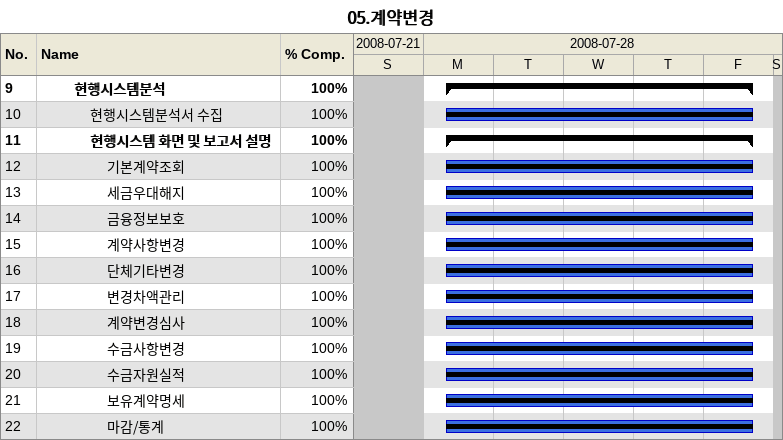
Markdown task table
05.계약변경

| ID | Level | Task | Start | Finish | % complete |
|---|---|---|---|---|---|
| 9 | 3 | **현행시스템분석** | 2008-07-28 | 2008-08-01 | 100 |
| 10 | 4 | 현행시스템분석서 수집 | 2008-07-28 | 2008-08-01 | 100 |
| 11 | 4 | **현행시스템 화면 및 보고서 설명** | 2008-07-28 | 2008-08-01 | 100 |
| 12 | 5 | 기본계약조회 | 2008-07-28 | 2008-08-01 | 100 |
| 13 | 5 | 세금우대해지 | 2008-07-28 | 2008-08-01 | 100 |
| 14 | 5 | 금융정보보호 | 2008-07-28 | 2008-08-01 | 100 |
| 15 | 5 | 계약사항변경 | 2008-07-28 | 2008-08-01 | 100 |
| 16 | 5 | 단체기타변경 | 2008-07-28 | 2008-08-01 | 100 |
| 17 | 5 | 변경차액관리 | 2008-07-28 | 2008-08-01 | 100 |
| 18 | 5 | 계약변경심사 | 2008-07-28 | 2008-08-01 | 100 |
| 19 | 5 | 수금사항변경 | 2008-07-28 | 2008-08-01 | 100 |
| 20 | 5 | 수금자원실적 | 2008-07-28 | 2008-08-01 | 100 |
| 21 | 5 | 보유계약명세 | 2008-07-28 | 2008-08-01 | 100 |
| 22 | 5 | 마감/통계 | 2008-07-28 | 2008-08-01 | 100 |
